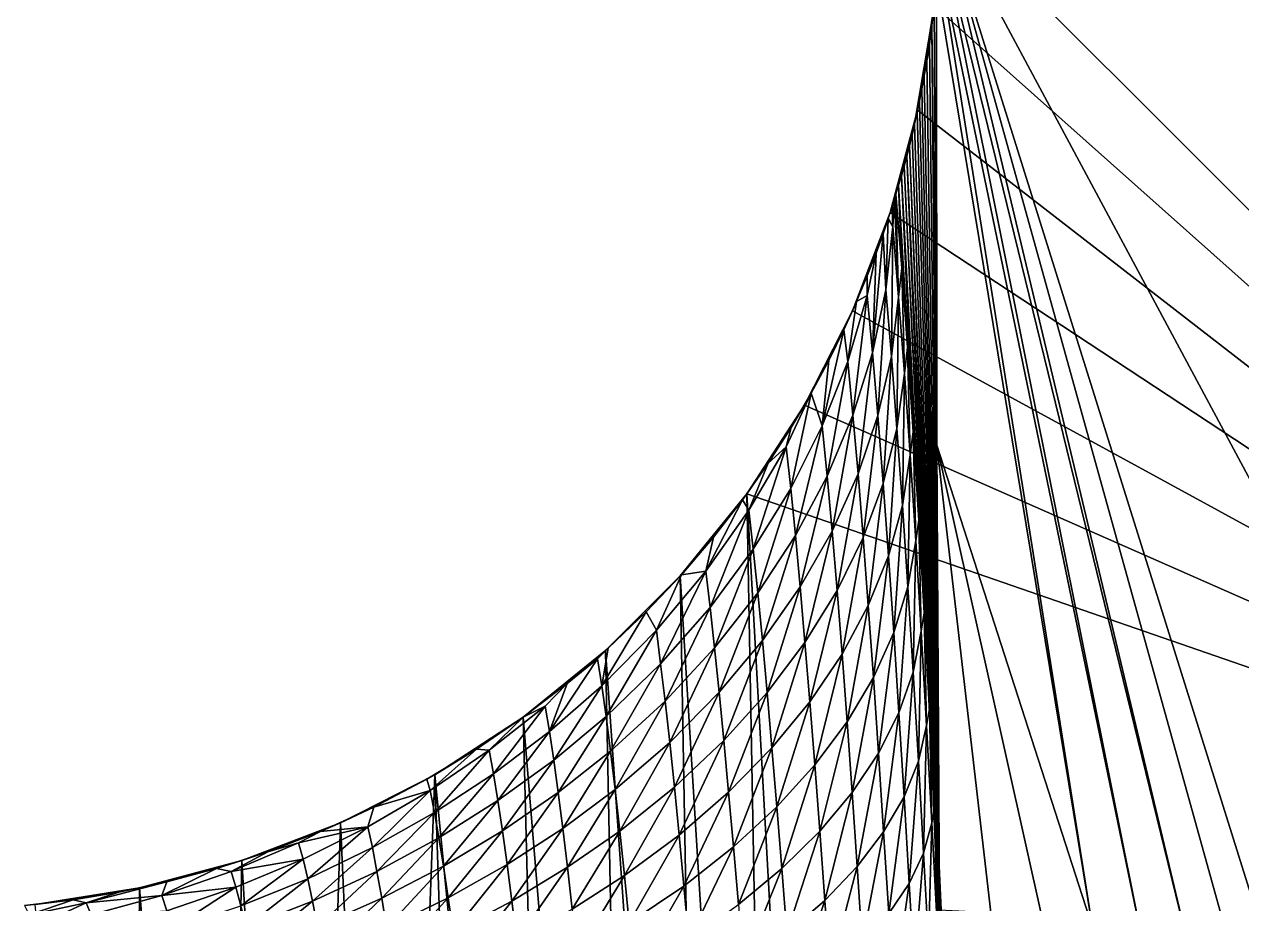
# Model space of a CAD drawing. Extents: x -53 to 3.8, y 0 to 88.2.
# Drawn here: x -10.744 to -5.923, y 70.274 to 73.758 of the extents above; entities that cross this region are included whole.
import ezdxf

# ---------------------------------------------------------------- set-up
doc = ezdxf.new("R2010")
doc.units = 0

msp = doc.modelspace()

# ---------------------------------------------------------------- linework, layer by layer
for points in [[(-4.97569, 70.249, 13.5), (-3.119, 84.249, 13.5), (-7.119, 74.249, 13.5)], [(-3.119, 70.249), (-7.119, 74.249), (-3.119, 84.249)], [(-7.14091, 73.8309), (-7.119, 74.249), (-3.119, 70.249)], [(-7.12039, 74.1435, 13.5), (-6.12369, 70.0647, 13.5), (-7.119, 74.249, 13.5)], [(-5.75654, 69.8932, 13.5), (-4.97569, 70.249, 13.5), (-7.119, 74.249, 13.5)], [(-7.119, 74.249, 13.5), (-5.93662, 69.9861, 13.5), (-5.75654, 69.8932, 13.5)], [(-6.12369, 70.0647, 13.5), (-5.93662, 69.9861, 13.5), (-7.119, 74.249, 13.5)], [(-7.12456, 74.0381, 13.5), (-6.31635, 70.1292, 13.5), (-7.12039, 74.1435, 13.5)], [(-6.31635, 70.1292, 13.5), (-6.12369, 70.0647, 13.5), (-7.12039, 74.1435, 13.5)], [(-7.13152, 73.9328, 13.5), (-6.51328, 70.1796, 13.5), (-7.12456, 74.0381, 13.5)], [(-6.51328, 70.1796, 13.5), (-6.31635, 70.1292, 13.5), (-7.12456, 74.0381, 13.5)], [(-7.12988, 72.09, 13.5), (-7.13152, 73.9328, 13.5), (-7.14037, 73.8361, 13.1729)], [(-7.12988, 72.09, 13.5), (-6.51328, 70.1796, 13.5), (-7.13152, 73.9328, 13.5)], [(-7.14091, 73.8309), (-7.20641, 73.4174), (-7.14415, 73.8011, 6.75)], [(-7.20641, 73.4174), (-7.14091, 73.8309), (-3.119, 70.249)], [(-7.14974, 73.7537, 12.806), (-7.12988, 72.09, 13.5), (-7.14037, 73.8361, 13.1729)], [(-7.14037, 73.8361, 13.1729), (-7.14415, 73.8011, 6.75), (-7.14974, 73.7537, 12.806)], [(-7.14415, 73.8011, 6.75), (-7.21866, 73.3617, 6.75), (-7.19863, 73.4548, 10.6755)], [(-7.14415, 73.8011, 6.75), (-7.20641, 73.4174), (-7.21866, 73.3617, 6.75)], [(-7.18919, 73.5029, 11.1132), (-7.14415, 73.8011, 6.75), (-7.19863, 73.4548, 10.6755)], [(-7.17979, 73.5542, 11.5364), (-7.14415, 73.8011, 6.75), (-7.18919, 73.5029, 11.1132)], [(-7.16984, 73.6128, 11.9703), (-7.14415, 73.8011, 6.75), (-7.17979, 73.5542, 11.5364)], [(-7.1597, 73.6793, 12.3993), (-7.14415, 73.8011, 6.75), (-7.16984, 73.6128, 11.9703)], [(-7.14974, 73.7537, 12.806), (-7.14415, 73.8011, 6.75), (-7.1597, 73.6793, 12.3993)], [(-7.14974, 73.7537, 12.806), (-7.1597, 73.6793, 12.3993), (-7.119, 70.249, 13.4413)], [(-7.119, 70.249, 13.5), (-7.12988, 72.09, 13.5), (-7.14974, 73.7537, 12.806)], [(-7.119, 70.249, 13.4413), (-7.119, 70.249, 13.5), (-7.14974, 73.7537, 12.806)], [(-7.1597, 73.6793, 12.3993), (-7.16984, 73.6128, 11.9703), (-7.119, 70.249, 13.4413)], [(-7.119, 70.249, 13.4413), (-7.16984, 73.6128, 11.9703), (-7.17979, 73.5542, 11.5364)], [(-7.17979, 73.5542, 11.5364), (-7.18919, 73.5029, 11.1132), (-7.119, 70.249, 13.4413)], [(-7.18919, 73.5029, 11.1132), (-7.19863, 73.4548, 10.6755), (-7.119, 70.249, 13.4413)], [(-7.19863, 73.4548, 10.6755), (-7.21866, 73.3617, 6.75), (-7.20835, 73.4081, 10.2123)], [(-7.19863, 73.4548, 10.6755), (-7.20835, 73.4081, 10.2123), (-7.119, 70.249, 9.33625)], [(-7.119, 70.249, 13.4413), (-7.19863, 73.4548, 10.6755), (-7.119, 70.249, 9.33625)], [(-7.31477, 73.0129), (-7.2976, 73.0667, 5.57398), (-7.20641, 73.4174)], [(-3.119, 70.249), (-7.31477, 73.0129), (-7.20641, 73.4174)], [(-7.29221, 73.0846, 5.771), (-7.20641, 73.4174), (-7.2976, 73.0667, 5.57398)], [(-7.21866, 73.3617, 6.75), (-7.20641, 73.4174), (-7.29221, 73.0846, 5.771)], [(-7.20835, 73.4081, 10.2123), (-7.21866, 73.3617, 6.75), (-7.21833, 73.3629, 9.725)], [(-7.119, 70.249, 9.33625), (-7.20835, 73.4081, 10.2123), (-7.21833, 73.3629, 9.725)], [(-7.28149, 73.1205, 6.38316), (-7.21866, 73.3617, 6.75), (-7.29221, 73.0846, 5.771)], [(-7.27076, 73.1576, 6.98214), (-7.21866, 73.3617, 6.75), (-7.28149, 73.1205, 6.38316)], [(-7.26006, 73.196, 7.56638), (-7.21866, 73.3617, 6.75), (-7.27076, 73.1576, 6.98214)], [(-7.24943, 73.2356, 8.13435), (-7.21866, 73.3617, 6.75), (-7.26006, 73.196, 7.56638)], [(-7.23891, 73.2767, 8.68447), (-7.21866, 73.3617, 6.75), (-7.24943, 73.2356, 8.13435)], [(-7.22853, 73.3191, 9.21521), (-7.21866, 73.3617, 6.75), (-7.23891, 73.2767, 8.68447)], [(-7.21833, 73.3629, 9.725), (-7.22853, 73.3191, 9.21521), (-7.119, 70.249, 9.33625)], [(-7.21833, 73.3629, 9.725), (-7.21866, 73.3617, 6.75), (-7.22853, 73.3191, 9.21521)], [(-7.22853, 73.3191, 9.21521), (-7.23891, 73.2767, 8.68447), (-7.119, 70.249, 9.33625)], [(-7.26006, 73.196, 7.56638), (-7.06931, 69.2182, 7.97692), (-7.24943, 73.2356, 8.13435)], [(-7.23891, 73.2767, 8.68447), (-7.24943, 73.2356, 8.13435), (-6.62595, 58.1287, 10.4569)], [(-7.24943, 73.2356, 8.13435), (-7.05252, 68.8688, 8.02106), (-6.56139, 58.1287, 9.56668)], [(-7.06931, 69.2182, 7.97692), (-7.05252, 68.8688, 8.02106), (-7.24943, 73.2356, 8.13435)], [(-6.62595, 58.1287, 10.4569), (-7.24943, 73.2356, 8.13435), (-6.56139, 58.1287, 9.56668)], [(-7.119, 70.249, 9.33625), (-7.23891, 73.2767, 8.68447), (-6.62595, 58.1287, 10.4569)], [(-7.27076, 73.1576, 6.98214), (-7.13912, 70.6523, 7.56864), (-7.26006, 73.196, 7.56638)], [(-7.08594, 69.5654, 7.91242), (-7.06931, 69.2182, 7.97692), (-7.26006, 73.196, 7.56638)], [(-7.10248, 69.9094, 7.82757), (-7.08594, 69.5654, 7.91242), (-7.26006, 73.196, 7.56638)], [(-7.26006, 73.196, 7.56638), (-7.119, 70.249, 7.72243), (-7.10248, 69.9094, 7.82757)], [(-7.13912, 70.6523, 7.56864), (-7.119, 70.249, 7.72243), (-7.26006, 73.196, 7.56638)], [(-7.28149, 73.1205, 6.38316), (-7.22346, 72.144, 6.68391), (-7.27076, 73.1576, 6.98214)], [(-7.15951, 71.0454, 7.38692), (-7.13912, 70.6523, 7.56864), (-7.27076, 73.1576, 6.98214)], [(-7.1803, 71.4263, 7.17822), (-7.15951, 71.0454, 7.38692), (-7.27076, 73.1576, 6.98214)], [(-7.27076, 73.1576, 6.98214), (-7.20158, 71.7931, 6.9435), (-7.1803, 71.4263, 7.17822)], [(-7.22346, 72.144, 6.68391), (-7.20158, 71.7931, 6.9435), (-7.27076, 73.1576, 6.98214)], [(-7.28149, 73.1205, 6.38316), (-7.29221, 73.0846, 5.771), (-7.26885, 72.7913, 6.0961)], [(-7.2459, 72.4772, 6.40094), (-7.22346, 72.144, 6.68391), (-7.28149, 73.1205, 6.38316)], [(-7.26885, 72.7913, 6.0961), (-7.2459, 72.4772, 6.40094), (-7.28149, 73.1205, 6.38316)], [(-7.30738, 73.0351, 5.3806), (-7.2976, 73.0667, 5.57398), (-7.31477, 73.0129)], [(-7.2976, 73.0667, 5.57398), (-7.30738, 73.0351, 5.3806), (-7.30486, 72.9571, 5.42204)], [(-7.2816, 72.6772, 5.75197), (-7.2976, 73.0667, 5.57398), (-7.30486, 72.9571, 5.42204)], [(-7.29221, 73.0846, 5.771), (-7.2976, 73.0667, 5.57398), (-7.2816, 72.6772, 5.75197)], [(-7.26885, 72.7913, 6.0961), (-7.29221, 73.0846, 5.771), (-7.2816, 72.6772, 5.75197)], [(-7.46482, 72.6221), (-7.40579, 72.7616, 4.65296), (-7.31477, 73.0129)], [(-7.46482, 72.6221), (-7.31477, 73.0129), (-3.119, 70.249)], [(-7.40579, 72.7616, 4.65296), (-7.37104, 72.8516, 4.82487), (-7.31477, 73.0129)], [(-7.37104, 72.8516, 4.82487), (-7.34333, 72.9281, 5.00566), (-7.31477, 73.0129)], [(-7.31477, 73.0129), (-7.34333, 72.9281, 5.00566), (-7.32236, 72.9891, 5.19109)], [(-7.32236, 72.9891, 5.19109), (-7.30738, 73.0351, 5.3806), (-7.31477, 73.0129)], [(-7.30738, 73.0351, 5.3806), (-7.32236, 72.9891, 5.19109), (-7.30486, 72.9571, 5.42204)], [(-7.32236, 72.9891, 5.19109), (-7.34333, 72.9281, 5.00566), (-7.33238, 72.7058, 5.22655)], [(-7.30486, 72.9571, 5.42204), (-7.32236, 72.9891, 5.19109), (-7.33238, 72.7058, 5.22655)], [(-7.31028, 72.4416, 5.53912), (-7.30486, 72.9571, 5.42204), (-7.33238, 72.7058, 5.22655)], [(-7.2816, 72.6772, 5.75197), (-7.30486, 72.9571, 5.42204), (-7.31028, 72.4416, 5.53912)], [(-7.34333, 72.9281, 5.00566), (-7.37104, 72.8516, 4.82487), (-7.38505, 72.4561, 5.03411)], [(-7.33238, 72.7058, 5.22655), (-7.34333, 72.9281, 5.00566), (-7.38505, 72.4561, 5.03411)], [(-7.37104, 72.8516, 4.82487), (-7.40579, 72.7616, 4.65296), (-7.40604, 72.6831, 4.72236)], [(-7.38505, 72.4561, 5.03411), (-7.37104, 72.8516, 4.82487), (-7.40604, 72.6831, 4.72236)], [(-7.44815, 72.6599, 4.49065), (-7.40579, 72.7616, 4.65296), (-7.46482, 72.6221)], [(-7.40604, 72.6831, 4.72236), (-7.40579, 72.7616, 4.65296), (-7.44815, 72.6599, 4.49065)], [(-7.25863, 72.3751, 6.06165), (-7.26885, 72.7913, 6.0961), (-7.2816, 72.6772, 5.75197)], [(-7.2459, 72.4772, 6.40094), (-7.26885, 72.7913, 6.0961), (-7.25863, 72.3751, 6.06165)], [(-7.33238, 72.7058, 5.22655), (-7.38505, 72.4561, 5.03411), (-7.36397, 72.2076, 5.32946)], [(-7.33238, 72.7058, 5.22655), (-7.36397, 72.2076, 5.32946), (-7.31028, 72.4416, 5.53912)], [(-7.4988, 72.5478, 4.33726), (-7.44815, 72.6599, 4.49065), (-7.46482, 72.6221)], [(-7.48253, 72.4224, 4.55221), (-7.44815, 72.6599, 4.49065), (-7.4988, 72.5478, 4.33726)], [(-7.40604, 72.6831, 4.72236), (-7.44815, 72.6599, 4.49065), (-7.48253, 72.4224, 4.55221)], [(-7.46254, 72.2097, 4.84595), (-7.40604, 72.6831, 4.72236), (-7.48253, 72.4224, 4.55221)], [(-7.38505, 72.4561, 5.03411), (-7.40604, 72.6831, 4.72236), (-7.46254, 72.2097, 4.84595)], [(-7.28831, 72.1565, 5.83259), (-7.2816, 72.6772, 5.75197), (-7.31028, 72.4416, 5.53912)], [(-7.25863, 72.3751, 6.06165), (-7.2816, 72.6772, 5.75197), (-7.28831, 72.1565, 5.83259)], [(-7.6549, 72.249), (-7.55845, 72.4262, 4.19215), (-7.46482, 72.6221)], [(-7.6549, 72.249), (-7.46482, 72.6221), (-3.119, 70.249)], [(-7.46482, 72.6221), (-7.55845, 72.4262, 4.19215), (-7.4988, 72.5478, 4.33726)], [(-7.58367, 72.167, 4.38718), (-7.4988, 72.5478, 4.33726), (-7.55845, 72.4262, 4.19215)], [(-7.48253, 72.4224, 4.55221), (-7.4988, 72.5478, 4.33726), (-7.58367, 72.167, 4.38718)], [(-7.23601, 72.0526, 6.34943), (-7.2459, 72.4772, 6.40094), (-7.25863, 72.3751, 6.06165)], [(-7.22346, 72.144, 6.68391), (-7.2459, 72.4772, 6.40094), (-7.23601, 72.0526, 6.34943)], [(-7.62778, 72.2968, 4.0547), (-7.55845, 72.4262, 4.19215), (-7.6549, 72.249)], [(-7.62778, 72.2968, 4.0547), (-7.58367, 72.167, 4.38718), (-7.55845, 72.4262, 4.19215)], [(-7.56451, 71.9682, 4.66329), (-7.48253, 72.4224, 4.55221), (-7.58367, 72.167, 4.38718)], [(-7.46254, 72.2097, 4.84595), (-7.48253, 72.4224, 4.55221), (-7.56451, 71.9682, 4.66329)], [(-7.44234, 71.9766, 5.12433), (-7.38505, 72.4561, 5.03411), (-7.46254, 72.2097, 4.84595)], [(-7.36397, 72.2076, 5.32946), (-7.38505, 72.4561, 5.03411), (-7.44234, 71.9766, 5.12433)], [(-7.31028, 72.4416, 5.53912), (-7.36397, 72.2076, 5.32946), (-7.34288, 71.9392, 5.60686)], [(-7.28831, 72.1565, 5.83259), (-7.31028, 72.4416, 5.53912), (-7.34288, 71.9392, 5.60686)], [(-7.26654, 71.852, 6.10539), (-7.25863, 72.3751, 6.06165), (-7.28831, 72.1565, 5.83259)], [(-7.23601, 72.0526, 6.34943), (-7.25863, 72.3751, 6.06165), (-7.26654, 71.852, 6.10539)], [(-7.62778, 72.2968, 4.0547), (-7.70745, 72.1607, 3.92441), (-7.72696, 72.0845, 3.95768)], [(-7.72696, 72.0845, 3.95768), (-7.709, 71.9184, 4.22837), (-7.62778, 72.2968, 4.0547)], [(-7.709, 71.9184, 4.22837), (-7.58367, 72.167, 4.38718), (-7.62778, 72.2968, 4.0547)], [(-7.70745, 72.1607, 3.92441), (-7.62778, 72.2968, 4.0547), (-7.6549, 72.249)], [(-7.88293, 71.8979), (-7.79808, 72.0194, 3.80077), (-7.6549, 72.249)], [(-3.119, 70.249), (-7.88293, 71.8979), (-7.6549, 72.249)], [(-7.6549, 72.249), (-7.79808, 72.0194, 3.80077), (-7.70745, 72.1607, 3.92441)], [(-7.54503, 71.7501, 4.92506), (-7.46254, 72.2097, 4.84595), (-7.56451, 71.9682, 4.66329)], [(-7.44234, 71.9766, 5.12433), (-7.46254, 72.2097, 4.84595), (-7.54503, 71.7501, 4.92506)], [(-7.42201, 71.7247, 5.38588), (-7.36397, 72.2076, 5.32946), (-7.44234, 71.9766, 5.12433)], [(-7.34288, 71.9392, 5.60686), (-7.36397, 72.2076, 5.32946), (-7.42201, 71.7247, 5.38588)], [(-7.70745, 72.1607, 3.92441), (-7.79808, 72.0194, 3.80077), (-7.72696, 72.0845, 3.95768)], [(-7.6905, 71.733, 4.48734), (-7.58367, 72.167, 4.38718), (-7.709, 71.9184, 4.22837)], [(-7.56451, 71.9682, 4.66329), (-7.58367, 72.167, 4.38718), (-7.6905, 71.733, 4.48734)], [(-7.28831, 72.1565, 5.83259), (-7.34288, 71.9392, 5.60686), (-7.32186, 71.6525, 5.86479)], [(-7.26654, 71.852, 6.10539), (-7.28831, 72.1565, 5.83259), (-7.32186, 71.6525, 5.86479)], [(-7.21381, 71.7114, 6.61366), (-7.22346, 72.144, 6.68391), (-7.23601, 72.0526, 6.34943)], [(-7.20158, 71.7931, 6.9435), (-7.22346, 72.144, 6.68391), (-7.21381, 71.7114, 6.61366)], [(-7.72696, 72.0845, 3.95768), (-7.79808, 72.0194, 3.80077), (-7.87498, 71.8325, 3.82345)], [(-7.87498, 71.8325, 3.82345), (-7.85757, 71.6782, 4.07674), (-7.72696, 72.0845, 3.95768)], [(-7.85757, 71.6782, 4.07674), (-7.709, 71.9184, 4.22837), (-7.72696, 72.0845, 3.95768)], [(-6.71341, 70.2162, 13.5), (-6.51328, 70.1796, 13.5), (-7.12988, 72.09, 13.5)], [(-6.91566, 70.2392, 13.5), (-6.71341, 70.2162, 13.5), (-7.12988, 72.09, 13.5)], [(-7.12988, 72.09, 13.5), (-7.119, 70.249, 13.5), (-6.91566, 70.2392, 13.5)], [(-7.24504, 71.5297, 6.35593), (-7.23601, 72.0526, 6.34943), (-7.26654, 71.852, 6.10539)], [(-7.21381, 71.7114, 6.61366), (-7.23601, 72.0526, 6.34943), (-7.24504, 71.5297, 6.35593)], [(-7.9003, 71.8742, 3.68328), (-7.79808, 72.0194, 3.80077), (-7.88293, 71.8979)], [(-7.79808, 72.0194, 3.80077), (-7.9003, 71.8742, 3.68328), (-7.87498, 71.8325, 3.82345)], [(-7.67159, 71.5295, 4.73296), (-7.56451, 71.9682, 4.66329), (-7.6905, 71.733, 4.48734)], [(-7.54503, 71.7501, 4.92506), (-7.56451, 71.9682, 4.66329), (-7.67159, 71.5295, 4.73296)], [(-7.52533, 71.5142, 5.17108), (-7.44234, 71.9766, 5.12433), (-7.54503, 71.7501, 4.92506)], [(-7.42201, 71.7247, 5.38588), (-7.44234, 71.9766, 5.12433), (-7.52533, 71.5142, 5.17108)], [(-7.40162, 71.4554, 5.62914), (-7.34288, 71.9392, 5.60686), (-7.42201, 71.7247, 5.38588)], [(-7.32186, 71.6525, 5.86479), (-7.34288, 71.9392, 5.60686), (-7.40162, 71.4554, 5.62914)], [(-8.14642, 71.5725), (-8.01474, 71.7264, 3.57142), (-7.88293, 71.8979)], [(-8.14642, 71.5725), (-7.88293, 71.8979), (-7.76157, 65.3271)], [(-8.01474, 71.7264, 3.57142), (-7.9003, 71.8742, 3.68328), (-7.88293, 71.8979)], [(-7.88293, 71.8979), (-3.119, 70.249), (-7.50443, 65.0945)], [(-7.76157, 65.3271), (-7.88293, 71.8979), (-7.50443, 65.0945)], [(-7.83953, 71.5058, 4.31917), (-7.709, 71.9184, 4.22837), (-7.85757, 71.6782, 4.07674)], [(-7.6905, 71.733, 4.48734), (-7.709, 71.9184, 4.22837), (-7.83953, 71.5058, 4.31917)], [(-7.9003, 71.8742, 3.68328), (-8.01474, 71.7264, 3.57142), (-8.04532, 71.591, 3.69659)], [(-7.87498, 71.8325, 3.82345), (-7.9003, 71.8742, 3.68328), (-8.04532, 71.591, 3.69659)], [(-7.26654, 71.852, 6.10539), (-7.32186, 71.6525, 5.86479), (-7.30097, 71.3489, 6.10173)], [(-7.24504, 71.5297, 6.35593), (-7.26654, 71.852, 6.10539), (-7.30097, 71.3489, 6.10173)], [(-8.04532, 71.591, 3.69659), (-8.02824, 71.448, 3.93321), (-7.87498, 71.8325, 3.82345)], [(-8.02824, 71.448, 3.93321), (-7.85757, 71.6782, 4.07674), (-7.87498, 71.8325, 3.82345)], [(-7.1921, 71.3533, 6.85269), (-7.20158, 71.7931, 6.9435), (-7.21381, 71.7114, 6.61366)], [(-7.1803, 71.4263, 7.17822), (-7.20158, 71.7931, 6.9435), (-7.1921, 71.3533, 6.85269)], [(-7.65237, 71.3093, 4.96386), (-7.54503, 71.7501, 4.92506), (-7.67159, 71.5295, 4.73296)], [(-7.52533, 71.5142, 5.17108), (-7.54503, 71.7501, 4.92506), (-7.65237, 71.3093, 4.96386)], [(-8.14203, 71.5774, 3.46469), (-8.01474, 71.7264, 3.57142), (-8.14642, 71.5725)], [(-8.01474, 71.7264, 3.57142), (-8.14203, 71.5774, 3.46469), (-8.04532, 71.591, 3.69659)], [(-7.82104, 71.3163, 4.54917), (-7.6905, 71.733, 4.48734), (-7.83953, 71.5058, 4.31917)], [(-7.67159, 71.5295, 4.73296), (-7.6905, 71.733, 4.48734), (-7.82104, 71.3163, 4.54917)], [(-7.50547, 71.262, 5.39996), (-7.42201, 71.7247, 5.38588), (-7.52533, 71.5142, 5.17108)], [(-7.40162, 71.4554, 5.62914), (-7.42201, 71.7247, 5.38588), (-7.50547, 71.262, 5.39996)], [(-7.22387, 71.1913, 6.58263), (-7.21381, 71.7114, 6.61366), (-7.24504, 71.5297, 6.35593)], [(-7.1921, 71.3533, 6.85269), (-7.21381, 71.7114, 6.61366), (-7.22387, 71.1913, 6.58263)], [(-8.01052, 71.2878, 4.15979), (-7.85757, 71.6782, 4.07674), (-8.02824, 71.448, 3.93321)], [(-7.83953, 71.5058, 4.31917), (-7.85757, 71.6782, 4.07674), (-8.01052, 71.2878, 4.15979)], [(-7.38126, 71.1702, 5.85266), (-7.32186, 71.6525, 5.86479), (-7.40162, 71.4554, 5.62914)], [(-7.30097, 71.3489, 6.10173), (-7.32186, 71.6525, 5.86479), (-7.38126, 71.1702, 5.85266)], [(-8.44248, 71.2764), (-8.28154, 71.4296, 3.36348), (-8.14642, 71.5725)], [(-8.44248, 71.2764), (-8.14642, 71.5725), (-8.03799, 65.5368)], [(-8.28154, 71.4296, 3.36348), (-8.14203, 71.5774, 3.46469), (-8.14642, 71.5725)], [(-8.14203, 71.5774, 3.46469), (-8.28154, 71.4296, 3.36348), (-8.24089, 71.357, 3.57563)], [(-8.04532, 71.591, 3.69659), (-8.14203, 71.5774, 3.46469), (-8.24089, 71.357, 3.57563)], [(-8.24089, 71.357, 3.57563), (-8.22397, 71.2248, 3.79611), (-8.04532, 71.591, 3.69659)], [(-8.22397, 71.2248, 3.79611), (-8.02824, 71.448, 3.93321), (-8.04532, 71.591, 3.69659)], [(-8.03799, 65.5368), (-8.14642, 71.5725), (-7.76157, 65.3271)], [(-7.9923, 71.1116, 4.37482), (-7.83953, 71.5058, 4.31917), (-8.01052, 71.2878, 4.15979)], [(-7.82104, 71.3163, 4.54917), (-7.83953, 71.5058, 4.31917), (-7.9923, 71.1116, 4.37482)], [(-7.80219, 71.1109, 4.76546), (-7.67159, 71.5295, 4.73296), (-7.82104, 71.3163, 4.54917)], [(-7.65237, 71.3093, 4.96386), (-7.67159, 71.5295, 4.73296), (-7.80219, 71.1109, 4.76546)], [(-7.63293, 71.0735, 5.17873), (-7.52533, 71.5142, 5.17108), (-7.65237, 71.3093, 4.96386)], [(-7.50547, 71.262, 5.39996), (-7.52533, 71.5142, 5.17108), (-7.63293, 71.0735, 5.17873)], [(-7.24504, 71.5297, 6.35593), (-7.30097, 71.3489, 6.10173), (-7.28029, 71.0301, 6.31617)], [(-7.22387, 71.1913, 6.58263), (-7.24504, 71.5297, 6.35593), (-7.28029, 71.0301, 6.31617)], [(-7.48554, 70.9948, 5.61031), (-7.40162, 71.4554, 5.62914), (-7.50547, 71.262, 5.39996)], [(-7.38126, 71.1702, 5.85266), (-7.40162, 71.4554, 5.62914), (-7.48554, 70.9948, 5.61031)], [(-8.28154, 71.4296, 3.36348), (-8.43239, 71.2856, 3.26805), (-8.45733, 71.1373, 3.46407)], [(-8.24089, 71.357, 3.57563), (-8.28154, 71.4296, 3.36348), (-8.45733, 71.1373, 3.46407)], [(-8.43239, 71.2856, 3.26805), (-8.28154, 71.4296, 3.36348), (-8.44248, 71.2764)], [(-8.20639, 71.0765, 4.00734), (-8.02824, 71.448, 3.93321), (-8.22397, 71.2248, 3.79611)], [(-8.01052, 71.2878, 4.15979), (-8.02824, 71.448, 3.93321), (-8.20639, 71.0765, 4.00734)], [(-7.17082, 70.9801, 7.06518), (-7.1803, 71.4263, 7.17822), (-7.1921, 71.3533, 6.85269)], [(-7.15951, 71.0454, 7.38692), (-7.1803, 71.4263, 7.17822), (-7.17082, 70.9801, 7.06518)], [(-8.45733, 71.1373, 3.46407), (-8.44039, 71.015, 3.66941), (-8.24089, 71.357, 3.57563)], [(-8.44039, 71.015, 3.66941), (-8.22397, 71.2248, 3.79611), (-8.24089, 71.357, 3.57563)], [(-7.20302, 70.8387, 6.7842), (-7.1921, 71.3533, 6.85269), (-7.22387, 71.1913, 6.58263)], [(-7.17082, 70.9801, 7.06518), (-7.1921, 71.3533, 6.85269), (-7.20302, 70.8387, 6.7842)], [(-7.97367, 70.9206, 4.57708), (-7.82104, 71.3163, 4.54917), (-7.9923, 71.1116, 4.37482)], [(-7.80219, 71.1109, 4.76546), (-7.82104, 71.3163, 4.54917), (-7.97367, 70.9206, 4.57708)], [(-7.78304, 70.8911, 4.96678), (-7.65237, 71.3093, 4.96386), (-7.80219, 71.1109, 4.76546)], [(-7.63293, 71.0735, 5.17873), (-7.65237, 71.3093, 4.96386), (-7.78304, 70.8911, 4.96678)], [(-7.36099, 70.8706, 6.05498), (-7.30097, 71.3489, 6.10173), (-7.38126, 71.1702, 5.85266)], [(-7.28029, 71.0301, 6.31617), (-7.30097, 71.3489, 6.10173), (-7.36099, 70.8706, 6.05498)], [(-8.76786, 71.0129), (-8.59464, 71.1462, 3.17779), (-8.44248, 71.2764)], [(-8.76786, 71.0129), (-8.44248, 71.2764), (-8.33096, 65.7213)], [(-8.59464, 71.1462, 3.17779), (-8.43239, 71.2856, 3.26805), (-8.44248, 71.2764)], [(-8.47346, 71.2444, 3.25098), (-8.43239, 71.2856, 3.26805), (-8.59464, 71.1462, 3.17779)], [(-8.43239, 71.2856, 3.26805), (-8.47346, 71.2444, 3.25098), (-8.45733, 71.1373, 3.46407)], [(-8.33096, 65.7213), (-8.44248, 71.2764), (-8.03799, 65.5368)], [(-8.1883, 70.9131, 4.20785), (-8.01052, 71.2878, 4.15979), (-8.20639, 71.0765, 4.00734)], [(-7.9923, 71.1116, 4.37482), (-8.01052, 71.2878, 4.15979), (-8.1883, 70.9131, 4.20785)], [(-7.61334, 70.8236, 5.37625), (-7.50547, 71.262, 5.39996), (-7.63293, 71.0735, 5.17873)], [(-7.48554, 70.9948, 5.61031), (-7.50547, 71.262, 5.39996), (-7.61334, 70.8236, 5.37625)], [(-8.47346, 71.2444, 3.25098), (-8.59464, 71.1462, 3.17779), (-8.66461, 70.9565, 3.3741)], [(-8.45733, 71.1373, 3.46407), (-8.47346, 71.2444, 3.25098), (-8.66461, 70.9565, 3.3741)], [(-8.42278, 70.8777, 3.86619), (-8.22397, 71.2248, 3.79611), (-8.44039, 71.015, 3.66941)], [(-8.20639, 71.0765, 4.00734), (-8.22397, 71.2248, 3.79611), (-8.42278, 70.8777, 3.86619)], [(-7.46561, 70.7139, 5.80075), (-7.38126, 71.1702, 5.85266), (-7.48554, 70.9948, 5.61031)], [(-7.36099, 70.8706, 6.05498), (-7.38126, 71.1702, 5.85266), (-7.46561, 70.7139, 5.80075)], [(-7.22387, 71.1913, 6.58263), (-7.28029, 71.0301, 6.31617), (-7.25981, 70.6978, 6.50688)], [(-7.20302, 70.8387, 6.7842), (-7.22387, 71.1913, 6.58263), (-7.25981, 70.6978, 6.50688)], [(-8.76838, 71.0125, 3.09211), (-8.59464, 71.1462, 3.17779), (-8.76786, 71.0129)], [(-8.59464, 71.1462, 3.17779), (-8.76838, 71.0125, 3.09211), (-8.68093, 71.0563, 3.17404)], [(-8.66461, 70.9565, 3.3741), (-8.59464, 71.1462, 3.17779), (-8.68093, 71.0563, 3.17404)], [(-8.66461, 70.9565, 3.3741), (-8.64749, 70.8423, 3.56698), (-8.45733, 71.1373, 3.46407)], [(-8.64749, 70.8423, 3.56698), (-8.44039, 71.015, 3.66941), (-8.45733, 71.1373, 3.46407)], [(-8.40467, 70.7263, 4.05304), (-8.20639, 71.0765, 4.00734), (-8.42278, 70.8777, 3.86619)], [(-8.1883, 70.9131, 4.20785), (-8.20639, 71.0765, 4.00734), (-8.40467, 70.7263, 4.05304)], [(-8.16978, 70.7357, 4.39649), (-7.9923, 71.1116, 4.37482), (-8.1883, 70.9131, 4.20785)], [(-7.97367, 70.9206, 4.57708), (-7.9923, 71.1116, 4.37482), (-8.16978, 70.7357, 4.39649)], [(-7.95472, 70.7158, 4.76538), (-7.80219, 71.1109, 4.76546), (-7.97367, 70.9206, 4.57708)], [(-7.78304, 70.8911, 4.96678), (-7.80219, 71.1109, 4.76546), (-7.95472, 70.7158, 4.76538)], [(-7.7637, 70.6579, 5.15187), (-7.63293, 71.0735, 5.17873), (-7.78304, 70.8911, 4.96678)], [(-7.61334, 70.8236, 5.37625), (-7.63293, 71.0735, 5.17873), (-7.7637, 70.6579, 5.15187)], [(-8.68093, 71.0563, 3.17404), (-8.76838, 71.0125, 3.09211), (-8.9026, 70.882, 3.10449)], [(-8.9026, 70.882, 3.10449), (-8.88595, 70.7888, 3.29249), (-8.68093, 71.0563, 3.17404)], [(-8.68093, 71.0563, 3.17404), (-8.88595, 70.7888, 3.29249), (-8.66461, 70.9565, 3.3741)], [(-7.34083, 70.5583, 6.23496), (-7.28029, 71.0301, 6.31617), (-7.36099, 70.8706, 6.05498)], [(-7.25981, 70.6978, 6.50688), (-7.28029, 71.0301, 6.31617), (-7.34083, 70.5583, 6.23496)], [(-7.14986, 70.594, 7.25008), (-7.15951, 71.0454, 7.38692), (-7.17082, 70.9801, 7.06518)], [(-7.13912, 70.6523, 7.56864), (-7.15951, 71.0454, 7.38692), (-7.14986, 70.594, 7.25008)], [(-9.119, 70.7849), (-8.9537, 70.8857, 3.01042), (-8.76786, 71.0129)], [(-9.119, 70.7849), (-8.76786, 71.0129), (-8.63875, 65.8799)], [(-8.9537, 70.8857, 3.01042), (-8.76838, 71.0125, 3.09211), (-8.76786, 71.0129)], [(-8.76838, 71.0125, 3.09211), (-8.9537, 70.8857, 3.01042), (-8.9026, 70.882, 3.10449)], [(-8.63875, 65.8799), (-8.76786, 71.0129), (-8.33096, 65.7213)], [(-8.62973, 70.714, 3.75187), (-8.44039, 71.015, 3.66941), (-8.64749, 70.8423, 3.56698)], [(-8.42278, 70.8777, 3.86619), (-8.44039, 71.015, 3.66941), (-8.62973, 70.714, 3.75187)], [(-7.59368, 70.561, 5.55509), (-7.48554, 70.9948, 5.61031), (-7.61334, 70.8236, 5.37625)], [(-7.46561, 70.7139, 5.80075), (-7.48554, 70.9948, 5.61031), (-7.59368, 70.561, 5.55509)], [(-7.18239, 70.4739, 6.95966), (-7.17082, 70.9801, 7.06518), (-7.20302, 70.8387, 6.7842)], [(-7.14986, 70.594, 7.25008), (-7.17082, 70.9801, 7.06518), (-7.18239, 70.4739, 6.95966)], [(-8.88595, 70.7888, 3.29249), (-8.86852, 70.6821, 3.47383), (-8.66461, 70.9565, 3.3741)], [(-8.86852, 70.6821, 3.47383), (-8.64749, 70.8423, 3.56698), (-8.66461, 70.9565, 3.3741)], [(-8.15092, 70.5456, 4.57214), (-7.97367, 70.9206, 4.57708), (-8.16978, 70.7357, 4.39649)], [(-7.95472, 70.7158, 4.76538), (-7.97367, 70.9206, 4.57708), (-8.15092, 70.5456, 4.57214)], [(-9.15068, 70.7668, 2.93211), (-8.9537, 70.8857, 3.01042), (-9.119, 70.7849)], [(-8.9537, 70.8857, 3.01042), (-9.15068, 70.7668, 2.93211), (-9.13723, 70.7223, 3.04265)], [(-8.9026, 70.882, 3.10449), (-8.9537, 70.8857, 3.01042), (-9.13723, 70.7223, 3.04265)], [(-8.9026, 70.882, 3.10449), (-9.13723, 70.7223, 3.04265), (-9.12011, 70.635, 3.21963)], [(-8.9026, 70.882, 3.10449), (-9.12011, 70.635, 3.21963), (-8.88595, 70.7888, 3.29249)], [(-8.61147, 70.5722, 3.92744), (-8.42278, 70.8777, 3.86619), (-8.62973, 70.714, 3.75187)], [(-8.40467, 70.7263, 4.05304), (-8.42278, 70.8777, 3.86619), (-8.61147, 70.5722, 3.92744)], [(-8.38613, 70.5617, 4.22885), (-8.1883, 70.9131, 4.20785), (-8.40467, 70.7263, 4.05304)], [(-8.16978, 70.7357, 4.39649), (-8.1883, 70.9131, 4.20785), (-8.38613, 70.5617, 4.22885)], [(-7.93554, 70.4986, 4.93853), (-7.78304, 70.8911, 4.96678), (-7.95472, 70.7158, 4.76538)], [(-7.7637, 70.6579, 5.15187), (-7.78304, 70.8911, 4.96678), (-7.93554, 70.4986, 4.93853)], [(-8.85049, 70.5619, 3.64767), (-8.64749, 70.8423, 3.56698), (-8.86852, 70.6821, 3.47383)], [(-8.62973, 70.714, 3.75187), (-8.64749, 70.8423, 3.56698), (-8.85049, 70.5619, 3.64767)], [(-7.74425, 70.4127, 5.31948), (-7.61334, 70.8236, 5.37625), (-7.7637, 70.6579, 5.15187)], [(-7.59368, 70.561, 5.55509), (-7.61334, 70.8236, 5.37625), (-7.74425, 70.4127, 5.31948)], [(-7.44571, 70.4211, 5.97018), (-7.36099, 70.8706, 6.05498), (-7.46561, 70.7139, 5.80075)], [(-7.34083, 70.5583, 6.23496), (-7.36099, 70.8706, 6.05498), (-7.44571, 70.4211, 5.97018)], [(-7.20302, 70.8387, 6.7842), (-7.25981, 70.6978, 6.50688), (-7.23946, 70.354, 6.67295)], [(-7.18239, 70.4739, 6.95966), (-7.20302, 70.8387, 6.7842), (-7.23946, 70.354, 6.67295)], [(-9.49205, 70.5948), (-9.35935, 70.6568, 2.85662), (-9.119, 70.7849)], [(-9.49205, 70.5948), (-9.119, 70.7849), (-9.29081, 66.1149)], [(-9.35935, 70.6568, 2.85662), (-9.15068, 70.7668, 2.93211), (-9.119, 70.7849)], [(-9.29081, 66.1149), (-9.119, 70.7849), (-8.95968, 66.0115)], [(-9.12011, 70.635, 3.21963), (-9.10226, 70.535, 3.39037), (-8.88595, 70.7888, 3.29249)], [(-8.95968, 66.0115), (-9.119, 70.7849), (-8.63875, 65.8799)], [(-9.10226, 70.535, 3.39037), (-8.86852, 70.6821, 3.47383), (-8.88595, 70.7888, 3.29249)], [(-9.13723, 70.7223, 3.04265), (-9.15068, 70.7668, 2.93211), (-9.35935, 70.6568, 2.85662)], [(-8.36726, 70.3851, 4.39257), (-8.16978, 70.7357, 4.39649), (-8.38613, 70.5617, 4.22885)], [(-8.15092, 70.5456, 4.57214), (-8.16978, 70.7357, 4.39649), (-8.36726, 70.3851, 4.39257)], [(-9.13723, 70.7223, 3.04265), (-9.35935, 70.6568, 2.85662), (-9.38354, 70.578, 2.98883)], [(-9.36583, 70.496, 3.15586), (-9.13723, 70.7223, 3.04265), (-9.38354, 70.578, 2.98883)], [(-9.12011, 70.635, 3.21963), (-9.13723, 70.7223, 3.04265), (-9.36583, 70.496, 3.15586)], [(-8.86852, 70.6821, 3.47383), (-9.10226, 70.535, 3.39037), (-9.08384, 70.4222, 3.55405)], [(-8.86852, 70.6821, 3.47383), (-9.08384, 70.4222, 3.55405), (-8.85049, 70.5619, 3.64767)], [(-8.832, 70.429, 3.81275), (-8.62973, 70.714, 3.75187), (-8.85049, 70.5619, 3.64767)], [(-8.61147, 70.5722, 3.92744), (-8.62973, 70.714, 3.75187), (-8.832, 70.429, 3.81275)], [(-8.59282, 70.4181, 4.09266), (-8.40467, 70.7263, 4.05304), (-8.61147, 70.5722, 3.92744)], [(-8.38613, 70.5617, 4.22885), (-8.40467, 70.7263, 4.05304), (-8.59282, 70.4181, 4.09266)], [(-8.13182, 70.3437, 4.73367), (-7.95472, 70.7158, 4.76538), (-8.15092, 70.5456, 4.57214)], [(-7.93554, 70.4986, 4.93853), (-7.95472, 70.7158, 4.76538), (-8.13182, 70.3437, 4.73367)], [(-7.57399, 70.287, 5.71423), (-7.46561, 70.7139, 5.80075), (-7.59368, 70.561, 5.55509)], [(-7.44571, 70.4211, 5.97018), (-7.46561, 70.7139, 5.80075), (-7.57399, 70.287, 5.71423)], [(-7.32071, 70.2352, 6.39173), (-7.25981, 70.6978, 6.50688), (-7.34083, 70.5583, 6.23496)], [(-7.23946, 70.354, 6.67295), (-7.25981, 70.6978, 6.50688), (-7.32071, 70.2352, 6.39173)], [(-9.57146, 70.5605, 2.78582), (-9.35935, 70.6568, 2.85662), (-9.49205, 70.5948)], [(-9.38354, 70.578, 2.98883), (-9.35935, 70.6568, 2.85662), (-9.57146, 70.5605, 2.78582)], [(-9.34744, 70.4018, 3.31703), (-9.12011, 70.635, 3.21963), (-9.36583, 70.496, 3.15586)], [(-9.10226, 70.535, 3.39037), (-9.12011, 70.635, 3.21963), (-9.34744, 70.4018, 3.31703)], [(-7.91622, 70.27, 5.09532), (-7.7637, 70.6579, 5.15187), (-7.93554, 70.4986, 4.93853)], [(-7.74425, 70.4127, 5.31948), (-7.7637, 70.6579, 5.15187), (-7.91622, 70.27, 5.09532)], [(-7.13012, 70.2162, 7.3996), (-7.13912, 70.6523, 7.56864), (-7.14986, 70.594, 7.25008)], [(-7.119, 70.249, 7.72243), (-7.13912, 70.6523, 7.56864), (-7.13012, 70.2162, 7.3996)], [(-9.88293, 70.4448), (-9.77989, 70.4799, 2.72042), (-9.49205, 70.5948)], [(-9.88293, 70.4448), (-9.49205, 70.5948), (-9.62901, 66.1892)], [(-9.77989, 70.4799, 2.72042), (-9.57146, 70.5605, 2.78582), (-9.49205, 70.5948)], [(-9.62901, 66.1892), (-9.49205, 70.5948), (-9.29081, 66.1149)], [(-7.16287, 70.1169, 7.10163), (-7.14986, 70.594, 7.25008), (-7.18239, 70.4739, 6.95966)], [(-7.13012, 70.2162, 7.3996), (-7.14986, 70.594, 7.25008), (-7.16287, 70.1169, 7.10163)], [(-9.6577, 70.5155, 2.78137), (-9.57146, 70.5605, 2.78582), (-9.77989, 70.4799, 2.72042)], [(-9.38354, 70.578, 2.98883), (-9.6577, 70.5155, 2.78137), (-9.64026, 70.45, 2.94336)], [(-9.38354, 70.578, 2.98883), (-9.57146, 70.5605, 2.78582), (-9.6577, 70.5155, 2.78137)], [(-9.62186, 70.3725, 3.10158), (-9.38354, 70.578, 2.98883), (-9.64026, 70.45, 2.94336)], [(-9.36583, 70.496, 3.15586), (-9.38354, 70.578, 2.98883), (-9.62186, 70.3725, 3.10158)], [(-9.32855, 70.2955, 3.47149), (-9.10226, 70.535, 3.39037), (-9.34744, 70.4018, 3.31703)], [(-9.08384, 70.4222, 3.55405), (-9.10226, 70.535, 3.39037), (-9.32855, 70.2955, 3.47149)], [(-8.85049, 70.5619, 3.64767), (-9.08384, 70.4222, 3.55405), (-9.06502, 70.2974, 3.70947)], [(-8.832, 70.429, 3.81275), (-8.85049, 70.5619, 3.64767), (-9.06502, 70.2974, 3.70947)], [(-8.81315, 70.2845, 3.96809), (-8.61147, 70.5722, 3.92744), (-8.832, 70.429, 3.81275)], [(-8.59282, 70.4181, 4.09266), (-8.61147, 70.5722, 3.92744), (-8.81315, 70.2845, 3.96809)], [(-8.57385, 70.2526, 4.24651), (-8.38613, 70.5617, 4.22885), (-8.59282, 70.4181, 4.09266)], [(-8.36726, 70.3851, 4.39257), (-8.38613, 70.5617, 4.22885), (-8.57385, 70.2526, 4.24651)], [(-8.34815, 70.1975, 4.54312), (-8.15092, 70.5456, 4.57214), (-8.36726, 70.3851, 4.39257)], [(-8.13182, 70.3437, 4.73367), (-8.15092, 70.5456, 4.57214), (-8.34815, 70.1975, 4.54312)], [(-7.72471, 70.1569, 5.46863), (-7.59368, 70.561, 5.55509), (-7.74425, 70.4127, 5.31948)], [(-7.57399, 70.287, 5.71423), (-7.59368, 70.561, 5.55509), (-7.72471, 70.1569, 5.46863)], [(-7.4258, 70.1181, 6.1178), (-7.34083, 70.5583, 6.23496), (-7.44571, 70.4211, 5.97018)], [(-7.32071, 70.2352, 6.39173), (-7.34083, 70.5583, 6.23496), (-7.4258, 70.1181, 6.1178)], [(-9.6577, 70.5155, 2.78137), (-9.77989, 70.4799, 2.72042), (-9.92442, 70.4015, 2.75219)], [(-9.64026, 70.45, 2.94336), (-9.6577, 70.5155, 2.78137), (-9.92442, 70.4015, 2.75219)], [(-9.60283, 70.2833, 3.25422), (-9.36583, 70.496, 3.15586), (-9.62186, 70.3725, 3.10158)], [(-9.34744, 70.4018, 3.31703), (-9.36583, 70.496, 3.15586), (-9.60283, 70.2833, 3.25422)], [(-8.11255, 70.1311, 4.87994), (-7.93554, 70.4986, 4.93853), (-8.13182, 70.3437, 4.73367)], [(-7.91622, 70.27, 5.09532), (-7.93554, 70.4986, 4.93853), (-8.11255, 70.1311, 4.87994)], [(-10.2874, 70.3364), (-10.1804, 70.3608, 2.60053), (-9.88293, 70.4448)], [(-10.2874, 70.3364), (-9.88293, 70.4448), (-9.97236, 66.234)], [(-10.1804, 70.3608, 2.60053), (-9.9833, 70.4137, 2.6591), (-9.88293, 70.4448)], [(-9.9833, 70.4137, 2.6591), (-9.77989, 70.4799, 2.72042), (-9.88293, 70.4448)], [(-9.92442, 70.4015, 2.75219), (-9.77989, 70.4799, 2.72042), (-9.9833, 70.4137, 2.6591)], [(-9.97236, 66.234), (-9.88293, 70.4448), (-9.62901, 66.1892)], [(-9.64026, 70.45, 2.94336), (-9.92442, 70.4015, 2.75219), (-9.90612, 70.3391, 2.90655)], [(-9.88693, 70.2652, 3.05713), (-9.64026, 70.45, 2.94336), (-9.90612, 70.3391, 2.90655)], [(-9.62186, 70.3725, 3.10158), (-9.64026, 70.45, 2.94336), (-9.88693, 70.2652, 3.05713)], [(-7.18239, 70.4739, 6.95966), (-7.23946, 70.354, 6.67295), (-7.22014, 70.0176, 6.80738)], [(-7.16287, 70.1169, 7.10163), (-7.18239, 70.4739, 6.95966), (-7.22014, 70.0176, 6.80738)], [(-10.199, 70.3059, 2.73059), (-9.9833, 70.4137, 2.6591), (-10.1804, 70.3608, 2.60053)], [(-9.92442, 70.4015, 2.75219), (-9.9833, 70.4137, 2.6591), (-10.199, 70.3059, 2.73059)], [(-9.90612, 70.3391, 2.90655), (-9.92442, 70.4015, 2.75219), (-10.199, 70.3059, 2.73059)], [(-9.58337, 70.1827, 3.40046), (-9.34744, 70.4018, 3.31703), (-9.60283, 70.2833, 3.25422)], [(-9.32855, 70.2955, 3.47149), (-9.34744, 70.4018, 3.31703), (-9.58337, 70.1827, 3.40046)], [(-9.30931, 70.1779, 3.61814), (-9.08384, 70.4222, 3.55405), (-9.32855, 70.2955, 3.47149)], [(-9.06502, 70.2974, 3.70947), (-9.08384, 70.4222, 3.55405), (-9.30931, 70.1779, 3.61814)], [(-8.832, 70.429, 3.81275), (-9.06502, 70.2974, 3.70947), (-9.04588, 70.1615, 3.85571)], [(-8.81315, 70.2845, 3.96809), (-8.832, 70.429, 3.81275), (-9.04588, 70.1615, 3.85571)], [(-8.79401, 70.1292, 4.11274), (-8.59282, 70.4181, 4.09266), (-8.81315, 70.2845, 3.96809)], [(-8.57385, 70.2526, 4.24651), (-8.59282, 70.4181, 4.09266), (-8.79401, 70.1292, 4.11274)], [(-7.89677, 70.0315, 5.23485), (-7.74425, 70.4127, 5.31948), (-7.91622, 70.27, 5.09532)], [(-7.72471, 70.1569, 5.46863), (-7.74425, 70.4127, 5.31948), (-7.89677, 70.0315, 5.23485)], [(-7.55423, 70.0035, 5.85291), (-7.44571, 70.4211, 5.97018), (-7.57399, 70.287, 5.71423)], [(-7.4258, 70.1181, 6.1178), (-7.44571, 70.4211, 5.97018), (-7.55423, 70.0035, 5.85291)], [(-10.4992, 70.277, 2.57027), (-10.1804, 70.3608, 2.60053), (-10.3698, 70.3198, 2.54336)], [(-10.199, 70.3059, 2.73059), (-10.1804, 70.3608, 2.60053), (-10.4992, 70.277, 2.57027)], [(-10.3698, 70.3198, 2.54336), (-10.1804, 70.3608, 2.60053), (-10.2874, 70.3364)], [(-9.86718, 70.1802, 3.20237), (-9.62186, 70.3725, 3.10158), (-9.88693, 70.2652, 3.05713)], [(-9.60283, 70.2833, 3.25422), (-9.62186, 70.3725, 3.10158), (-9.86718, 70.1802, 3.20237)], [(-8.55466, 70.0767, 4.38798), (-8.36726, 70.3851, 4.39257), (-8.57385, 70.2526, 4.24651)], [(-8.34815, 70.1975, 4.54312), (-8.36726, 70.3851, 4.39257), (-8.55466, 70.0767, 4.38798)], [(-8.32887, 69.9999, 4.67945), (-8.13182, 70.3437, 4.73367), (-8.34815, 70.1975, 4.54312)], [(-8.11255, 70.1311, 4.87994), (-8.13182, 70.3437, 4.73367), (-8.32887, 69.9999, 4.67945)], [(-7.30157, 69.9189, 6.51869), (-7.23946, 70.354, 6.67295), (-7.32071, 70.2352, 6.39173)], [(-7.22014, 70.0176, 6.80738), (-7.23946, 70.354, 6.67295), (-7.30157, 69.9189, 6.51869)], [(-10.7009, 70.2709), (-10.5502, 70.2896, 2.48628), (-10.2874, 70.3364)], [(-10.7009, 70.2709), (-10.2874, 70.3364), (-10.3189, 66.249)], [(-10.5502, 70.2896, 2.48628), (-10.3698, 70.3198, 2.54336), (-10.2874, 70.3364)], [(-10.5502, 70.2896, 2.48628), (-10.4992, 70.277, 2.57027), (-10.3698, 70.3198, 2.54336)], [(-10.199, 70.3059, 2.73059), (-10.4992, 70.277, 2.57027), (-10.4799, 70.2291, 2.71661)], [(-10.1798, 70.2459, 2.87859), (-10.199, 70.3059, 2.73059), (-10.4799, 70.2291, 2.71661)], [(-10.3189, 66.249), (-10.2874, 70.3364), (-9.97236, 66.234)], [(-9.90612, 70.3391, 2.90655), (-10.199, 70.3059, 2.73059), (-10.1798, 70.2459, 2.87859)], [(-10.1597, 70.1748, 3.02278), (-9.90612, 70.3391, 2.90655), (-10.1798, 70.2459, 2.87859)], [(-9.88693, 70.2652, 3.05713), (-9.90612, 70.3391, 2.90655), (-10.1597, 70.1748, 3.02278)], [(-9.56365, 70.0713, 3.53925), (-9.32855, 70.2955, 3.47149), (-9.58337, 70.1827, 3.40046)], [(-9.30931, 70.1779, 3.61814), (-9.32855, 70.2955, 3.47149), (-9.56365, 70.0713, 3.53925)], [(-9.28982, 70.0498, 3.75608), (-9.06502, 70.2974, 3.70947), (-9.30931, 70.1779, 3.61814)], [(-9.04588, 70.1615, 3.85571), (-9.06502, 70.2974, 3.70947), (-9.28982, 70.0498, 3.75608)], [(-10.5502, 70.2896, 2.48628), (-10.7187, 70.2691, 2.42843), (-10.7441, 70.2661, 2.42173)], [(-10.7441, 70.2661, 2.42173), (-10.7252, 70.2294, 2.56762), (-10.5502, 70.2896, 2.48628)], [(-10.7252, 70.2294, 2.56762), (-10.4992, 70.277, 2.57027), (-10.5502, 70.2896, 2.48628)], [(-10.4992, 70.277, 2.57027), (-10.7252, 70.2294, 2.56762), (-10.7051, 70.182, 2.71099)], [(-10.7187, 70.2691, 2.42843), (-10.5502, 70.2896, 2.48628), (-10.7009, 70.2709)], [(-10.4799, 70.2291, 2.71661), (-10.4992, 70.277, 2.57027), (-10.7051, 70.182, 2.71099)], [(-9.84708, 70.0843, 3.34143), (-9.60283, 70.2833, 3.25422), (-9.86718, 70.1802, 3.20237)], [(-9.58337, 70.1827, 3.40046), (-9.60283, 70.2833, 3.25422), (-9.84708, 70.0843, 3.34143)], [(-8.81315, 70.2845, 3.96809), (-9.04588, 70.1615, 3.85571), (-9.02651, 70.0154, 3.99186)], [(-8.79401, 70.1292, 4.11274), (-8.81315, 70.2845, 3.96809), (-9.02651, 70.0154, 3.99186)], [(-7.70506, 69.892, 5.59863), (-7.57399, 70.287, 5.71423), (-7.72471, 70.1569, 5.46863)], [(-7.55423, 70.0035, 5.85291), (-7.57399, 70.287, 5.71423), (-7.70506, 69.892, 5.59863)]]:
    msp.add_3dface(points)

doc.saveas('drawing.dxf')
